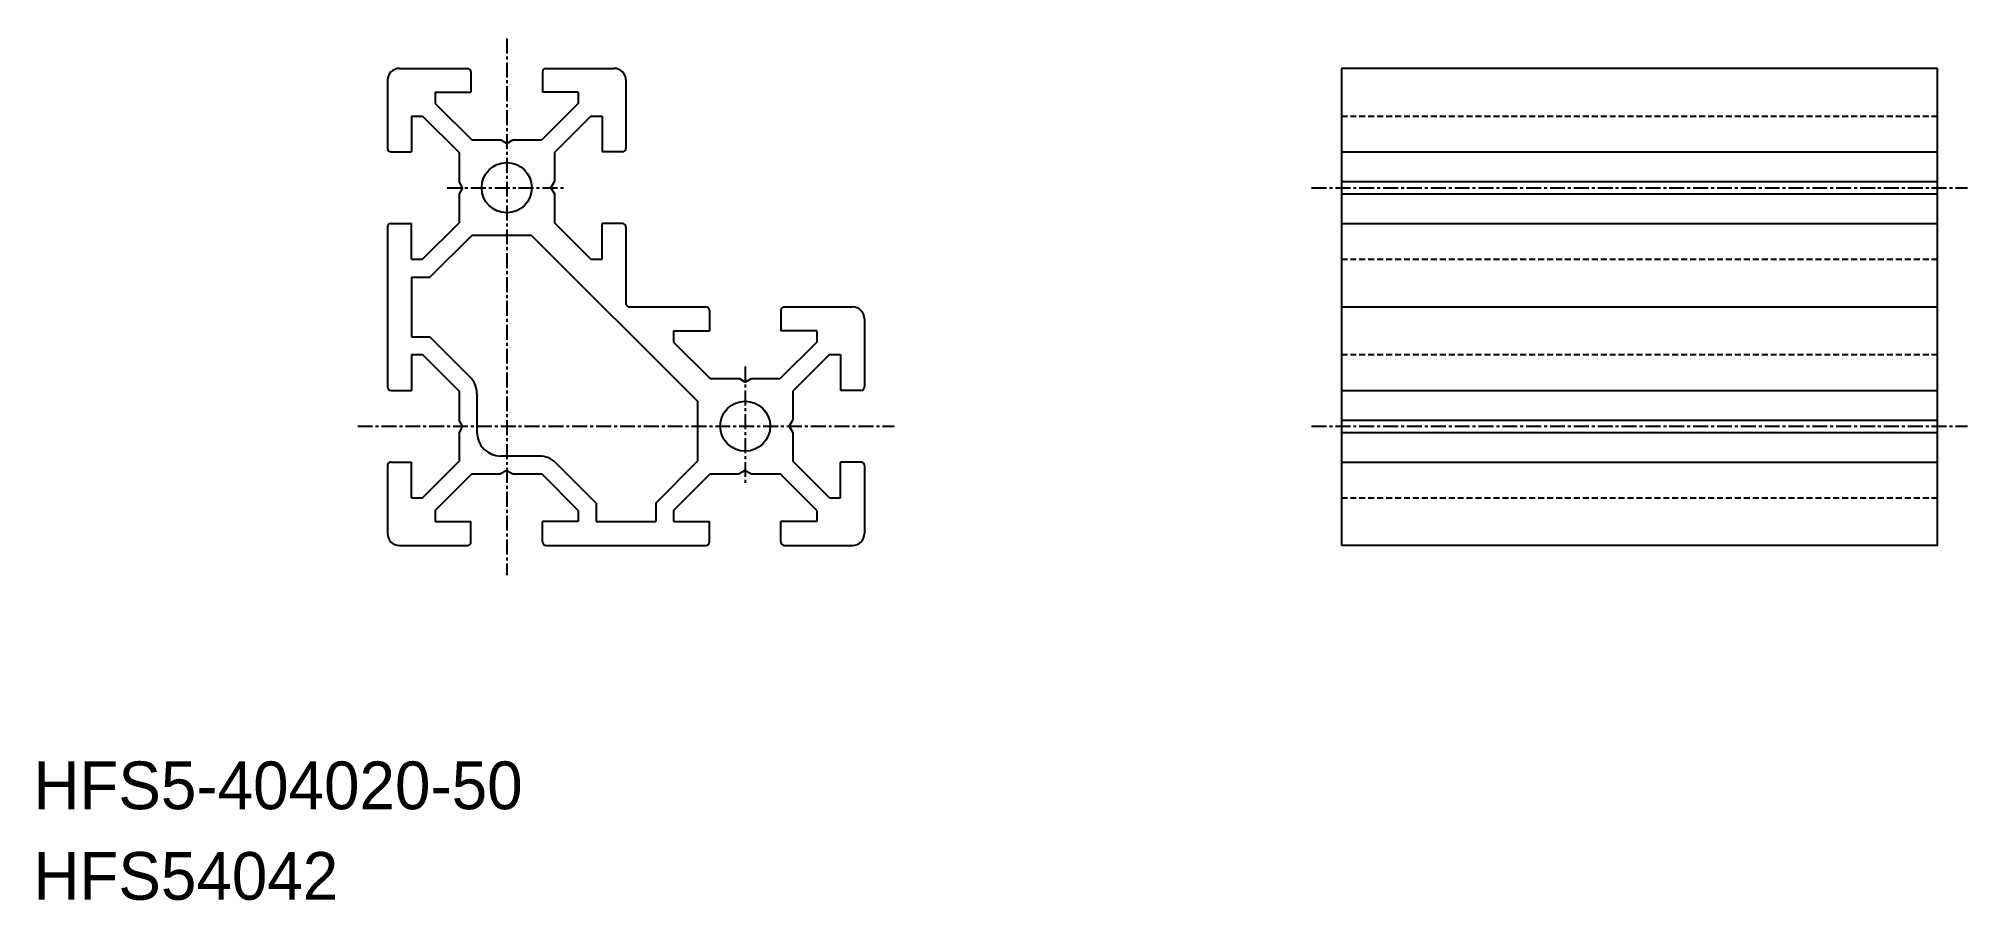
# Model space of a CAD drawing. Extents: x 0 to 162, y 0 to 72.
import ezdxf

# ---------------------------------------------------------------- set-up
doc = ezdxf.new("R2010")
doc.units = 0
doc.linetypes.add('CENTER', pattern=[2, 1.25, -0.25, 0.25, -0.25])
doc.linetypes.add('DASHED', pattern=[0.75, 0.5, -0.25])
doc.layers.get('0').update_dxf_attribs({"linetype": 'CONTINUOUS'})
doc.layers.add('CENTER', color=1, linetype='CENTER')

msp = doc.modelspace()

# ---------------------------------------------------------------- linework, layer by layer
at = {"color": 7, "linetype": 'CONTINUOUS'}
for p, q in [((30.7, 69.7), (36.4, 69.7)), ((43, 69.7), (48.7, 69.7)), ((159.7, 69.7), (109.7, 69.7)), ((109.7, 69.7), (109.7, 29.7)), ((159.7, 29.7), (159.7, 69.7)), ((29.7, 68.7), (29.7, 63)), ((36.7, 69.4), (36.7, 67.7)), ((42.7, 69.4), (42.7, 67.7)), ((49.7, 68.7), (49.7, 63)), ((33.7, 67.7), (33.7, 66.76)), ((33.7, 67.7), (36.7, 67.7)), ((33.7, 66.76), (36.76, 63.7)), ((45.7, 66.76), (42.64, 63.7)), ((45.7, 67.7), (42.7, 67.7)), ((45.7, 67.7), (45.7, 66.76)), ((31.7, 65.7), (31.7, 62.7)), ((31.7, 65.7), (32.64, 65.7)), ((32.64, 65.7), (35.7, 62.64)), ((46.76, 65.7), (43.7, 62.64)), ((46.76, 65.7), (47.7, 65.7)), ((47.7, 65.7), (47.7, 62.7)), ((36.76, 63.7), (39.18, 63.7)), ((39.7, 63.4), (39.18, 63.7)), ((39.7, 63.4), (40.22, 63.7)), ((40.22, 63.7), (42.64, 63.7)), ((30, 62.7), (31.7, 62.7)), ((35.7, 62.64), (35.7, 60.22)), ((43.7, 62.64), (43.7, 60.22)), ((49.4, 62.7), (47.7, 62.7)), ((109.7, 62.7), (159.7, 62.7)), ((36, 59.7), (35.7, 60.22)), ((43.4, 59.7), (43.7, 60.22)), ((109.7, 60.22), (159.7, 60.22)), ((36, 59.7), (35.7, 59.18)), ((35.7, 59.18), (35.7, 56.76)), ((43.4, 59.7), (43.7, 59.18)), ((43.7, 59.18), (43.7, 56.76)), ((109.7, 59.18), (159.7, 59.18)), ((30, 56.7), (31.7, 56.7)), ((31.7, 53.7), (31.7, 56.7)), ((32.64, 53.7), (35.7, 56.76)), ((46.76, 53.7), (43.7, 56.76)), ((49.4, 56.7), (47.7, 56.7)), ((47.7, 53.7), (47.7, 56.7)), ((109.7, 56.7), (159.7, 56.7)), ((29.7, 56.4), (29.7, 43)), ((33.26, 52.2), (36.76, 55.7)), ((41.79, 55.7), (36.76, 55.7)), ((41.79, 55.7), (55.7, 41.79)), ((49.7, 56.4), (49.7, 50)), ((31.7, 53.7), (32.64, 53.7)), ((46.76, 53.7), (47.7, 53.7)), ((31.7, 52.2), (31.7, 47.2)), ((31.7, 52.2), (33.26, 52.2)), ((50, 49.7), (56.4, 49.7)), ((56.7, 49.4), (56.7, 47.7)), ((62.7, 49.4), (62.7, 47.7)), ((63, 49.7), (68.7, 49.7)), ((69.7, 48.7), (69.7, 43)), ((109.7, 49.7), (159.7, 49.7)), ((31.7, 47.2), (33.26, 47.2)), ((33.26, 47.2), (36.61, 43.85)), ((53.7, 47.7), (56.7, 47.7)), ((53.7, 47.7), (53.7, 46.76)), ((65.7, 47.7), (62.7, 47.7)), ((65.7, 47.7), (65.7, 46.76)), ((31.7, 45.7), (31.7, 42.7)), ((31.7, 45.7), (32.64, 45.7)), ((32.64, 45.7), (35.7, 42.64)), ((53.7, 46.76), (56.76, 43.7)), ((65.7, 46.76), (62.64, 43.7)), ((66.76, 45.7), (63.7, 42.64)), ((66.76, 45.7), (67.7, 45.7)), ((67.7, 45.7), (67.7, 42.7)), ((56.76, 43.7), (59.18, 43.7)), ((59.7, 43.4), (59.18, 43.7)), ((59.7, 43.4), (60.22, 43.7)), ((60.22, 43.7), (62.64, 43.7)), ((30, 42.7), (31.7, 42.7)), ((35.7, 42.64), (35.7, 40.22)), ((37.2, 42.43), (37.2, 39.2)), ((63.7, 42.64), (63.7, 40.22)), ((69.4, 42.7), (67.7, 42.7)), ((109.7, 42.7), (159.7, 42.7)), ((55.7, 41.79), (55.7, 36.76)), ((36, 39.7), (35.7, 40.22)), ((36, 39.7), (35.7, 39.18)), ((35.7, 39.18), (35.7, 36.76)), ((63.4, 39.7), (63.7, 40.22)), ((63.4, 39.7), (63.7, 39.18)), ((63.7, 39.18), (63.7, 36.76)), ((109.7, 40.22), (159.7, 40.22)), ((109.7, 39.18), (159.7, 39.18)), ((29.7, 36.4), (29.7, 30.7)), ((30, 36.7), (31.7, 36.7)), ((31.7, 33.7), (31.7, 36.7)), ((32.64, 33.7), (35.7, 36.76)), ((33.7, 32.64), (36.76, 35.7)), ((36.76, 35.7), (39.18, 35.7)), ((39.7, 36), (39.18, 35.7)), ((42.43, 37.2), (39.2, 37.2)), ((39.7, 36), (40.22, 35.7)), ((40.22, 35.7), (42.64, 35.7)), ((45.7, 32.64), (42.64, 35.7)), ((47.2, 33.26), (43.85, 36.61)), ((52.2, 33.26), (55.7, 36.76)), ((53.7, 32.64), (56.76, 35.7)), ((56.76, 35.7), (59.18, 35.7)), ((59.7, 36), (59.18, 35.7)), ((59.7, 36), (60.22, 35.7)), ((60.22, 35.7), (62.64, 35.7)), ((65.7, 32.64), (62.64, 35.7)), ((66.76, 33.7), (63.7, 36.76)), ((67.7, 33.7), (67.7, 36.7)), ((69.4, 36.7), (67.7, 36.7)), ((69.7, 36.4), (69.7, 30.7)), ((109.7, 36.7), (159.7, 36.7)), ((31.7, 33.7), (32.64, 33.7)), ((33.7, 32.64), (33.7, 31.7)), ((45.7, 32.64), (45.7, 31.7)), ((47.2, 33.26), (47.2, 31.7)), ((52.2, 33.26), (52.2, 31.7)), ((53.7, 32.64), (53.7, 31.7)), ((65.7, 32.64), (65.7, 31.7)), ((66.76, 33.7), (67.7, 33.7)), ((33.7, 31.7), (36.7, 31.7)), ((36.7, 30), (36.7, 31.7)), ((42.7, 30), (42.7, 31.7)), ((45.7, 31.7), (42.7, 31.7)), ((47.2, 31.7), (52.2, 31.7)), ((53.7, 31.7), (56.7, 31.7)), ((56.7, 30), (56.7, 31.7)), ((65.7, 31.7), (62.7, 31.7)), ((62.7, 30), (62.7, 31.7)), ((30.7, 29.7), (36.4, 29.7)), ((43, 29.7), (56.4, 29.7)), ((63, 29.7), (68.7, 29.7)), ((159.7, 29.7), (109.7, 29.7))]:
    msp.add_line(p, q, dxfattribs=at)
at = {"color": 3, "linetype": 'DASHED'}
for p, q in [((109.7, 65.7), (159.7, 65.7)), ((109.7, 53.7), (159.7, 53.7)), ((109.7, 45.7), (159.7, 45.7)), ((109.7, 33.7), (159.7, 33.7))]:
    msp.add_line(p, q, dxfattribs=at)
at = {"color": 7, "linetype": 'CONTINUOUS'}
for centre in [(39.7, 59.7), (59.7, 39.7)]:
    msp.add_circle(centre, 2.1, dxfattribs=at)
for centre, radius, start, end in [((30.7, 68.7), 1, 90, 180), ((36.4, 69.4), 0.3, 0, 90), ((43, 69.4), 0.3, 90, 180), ((48.7, 68.7), 1, 0, 90), ((30, 63), 0.3, 180, 270), ((49.4, 63), 0.3, 270, 0), ((30, 56.4), 0.3, 90, 180), ((49.4, 56.4), 0.3, 0, 90), ((50, 50), 0.3, 180, 270), ((56.4, 49.4), 0.3, 0, 90), ((63, 49.4), 0.3, 90, 180), ((68.7, 48.7), 1, 0, 90), ((35.2, 42.43), 2, 0, 45), ((30, 43), 0.3, 180, 270), ((69.4, 43), 0.3, 270, 0), ((39.2, 39.2), 2, 180, 270), ((30, 36.4), 0.3, 90, 180), ((42.43, 35.2), 2, 45, 90), ((69.4, 36.4), 0.3, 0, 90), ((30.7, 30.7), 1, 180, 270), ((36.4, 30), 0.3, 270, 0), ((43, 30), 0.3, 180, 270), ((56.4, 30), 0.3, 270, 0), ((63, 30), 0.3, 180, 270), ((68.7, 30.7), 1, 270, 0)]:
    msp.add_arc(centre, radius, start, end, dxfattribs=at)
at = {"layer": 'CENTER', "color": 1, "linetype": 'CENTER'}
for p, q in [((39.7, 72.2), (39.7, 27.2)), ((34.7, 59.7), (44.7, 59.7)), ((107.2, 59.7), (162.2, 59.7)), ((59.7, 44.7), (59.7, 34.7)), ((27.2, 39.7), (72.2, 39.7)), ((107.2, 39.7), (162.2, 39.7))]:
    msp.add_line(p, q, dxfattribs=at)

# ---------------------------------------------------------------- texts
at = {"color": 7, "linetype": 'CONTINUOUS'}
for s, p in [('HFS5-404020-50', (0, 7.59)), ('HFS54042', (0, 0))]:
    msp.add_text(s, height=4, dxfattribs=at).set_placement(p)

doc.saveas('drawing.dxf')
